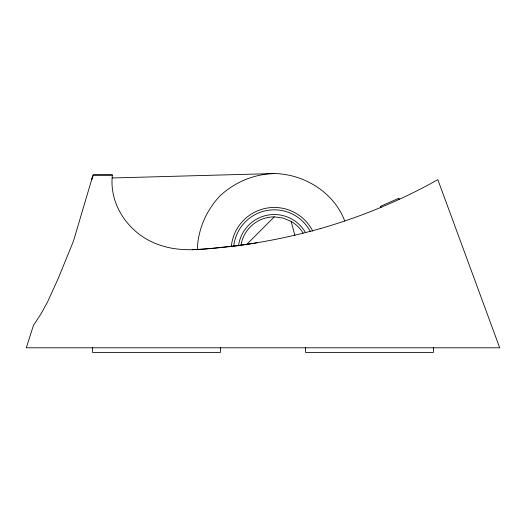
<?xml version="1.0" encoding="UTF-8"?>
<svg xmlns="http://www.w3.org/2000/svg" width="526" height="526" viewBox="0 0 526 526"><rect width="100%" height="100%" fill="white"/><g stroke="black" fill="none" stroke-linecap="round" stroke-linejoin="round"><path stroke-width="0.79" d="M197.322 249.804C197.901 229.73 206.08 210.716 219.789 196.113C234.576 182.147 253.946 174.126 274.276 173.541C304.232 174.08 334.122 192.45 344.708 220.992M92.188 178.321L93.378 174.987L112.386 174.987C108.652 206.606 131.25 236.358 160.989 245.458C185.159 253.552 210.873 247.956 235.543 245.912C264.197 242.216 292.561 236.444 320.36 228.6M246.267 244.886L274.276 216.876L283.008 218.027L291.141 221.393A33.723 33.723 0 0 1 303.075 233.057M380.232 206.429L398.912 198.217M320.222 228.639C361.132 216.876 400.72 200.518 437.836 179.655L499.7 347.791L26.3 347.791L33.454 325.384L40.923 314.015L47.577 301.911L58.379 278.129L73.522 240.928L93.043 174.987L112.386 174.987M112.169 177.972L274.276 173.541M91.978 179.655L91.715 178.485M398.636 198.341L399.227 199.38M380.515 206.31L381.107 207.356M291.141 221.393L294.902 235.451M433.378 347.791L433.378 352.459L305.593 352.459L305.593 347.791M220.407 347.791L220.407 352.459L92.622 352.459L92.622 347.791M257.01 242.795A574.484 574.484 0 0 1 192.253 249.712M241.02 245.004A33.723 33.723 0 0 1 274.276 216.876M231.322 246.582A43.145 43.145 0 0 1 312.786 231.144M233.695 246.51A40.791 40.791 0 0 1 310.386 231.637M238.508 245.892A36.077 36.077 0 0 1 305.521 232.564"/></g></svg>
